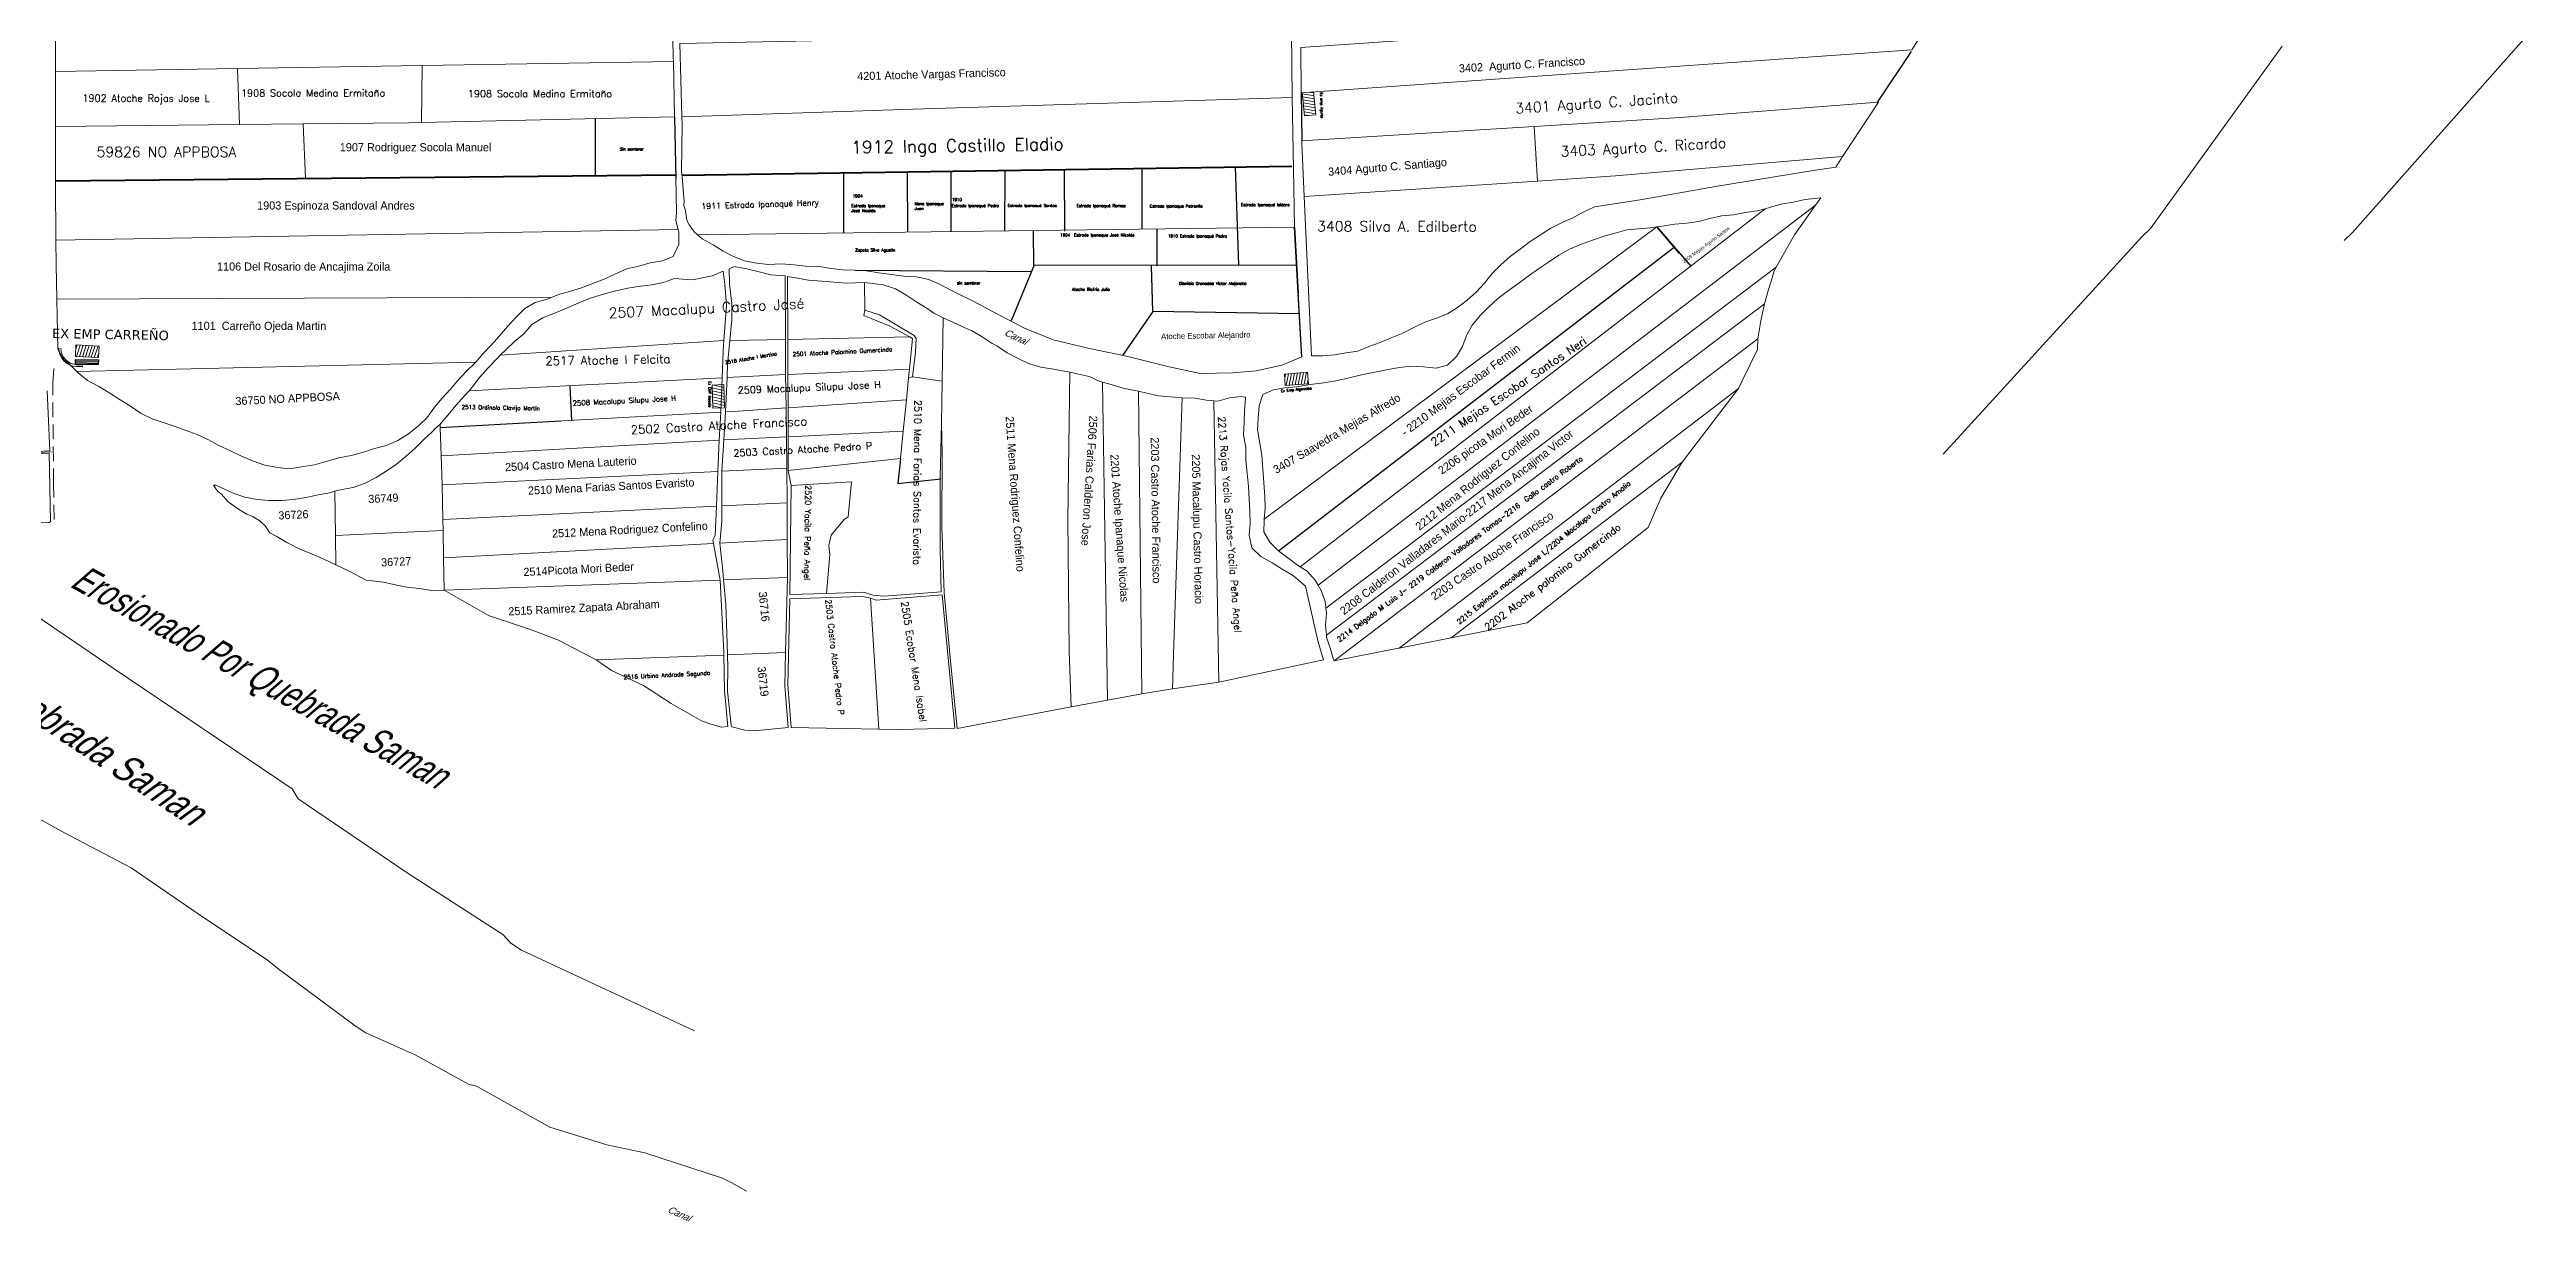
# Model space of a CAD drawing. Header units: metres. Extents: x 278 to 15006, y -2322 to 4522.
# Drawn here: x 12379 to 14521, y -2322 to -1308 of the extents above; entities that cross this region are included whole.
import ezdxf

# ---------------------------------------------------------------- set-up
doc = ezdxf.new("R2010")
doc.units = ezdxf.units.M
doc.header["$LTSCALE"] = 25.4
doc.header["$MEASUREMENT"] = 0
doc.linetypes.add('DASHED', pattern=[0.75, 0.5, -0.25])
for name, color, linetype in [('05', 7, 'Continuous'), ('17', 7, 'Continuous'), ('52', 7, 'Continuous'), ('PARCELAS', 3, 'Continuous'), ('TXTPARCEL', 7, 'Continuous')]:
    doc.layers.add(name, color=color, linetype=linetype)
doc.layers.add('cable via', color=32, linetype='Continuous', lineweight=30)
doc.styles.add('Estilo1', font='simplex.shx', dxfattribs={"height": 5.1})
doc.styles.add('L120', font='simplex', dxfattribs={"height": 3})
doc.styles.add('L140', font='simplex', dxfattribs={"height": 3.6})
doc.styles.add('L175', font='simplex', dxfattribs={"height": 4.4})
doc.styles.add('L200', font='simplex', dxfattribs={"height": 5.1})
doc.styles.add('L240', font='simplex', dxfattribs={"height": 6.1})
doc.styles.add('L290', font='simplex', dxfattribs={"height": 7.4})
doc.styles.add('L350', font='simplex', dxfattribs={"height": 8.9})
doc.styles.add('L425', font='simplex', dxfattribs={"height": 10.8})
doc.styles.add('marcia', font='simplex.shx', dxfattribs={"height": 2.5})
doc.styles.add('ROMANS', font='romans.shx')

msp = doc.modelspace()

# ---------------------------------------------------------------- hatches: boundary and pattern name
at = {"layer": 'cable via', "lineweight": 20}
h = msp.add_hatch(dxfattribs=at)
h.set_pattern_fill('ANSI31', color=0, scale=20, angle=125.4414, style=0)
h.set_pattern_definition([(170.44137, (14947.7401, -2319.3174), (-0.415142, -2.4652905), [])])
h.paths.add_polyline_path([(13464.4, -1365.7), (13474.4, -1364.7), (13472.4, -1344.8), (13462.5, -1345.8)])
h = msp.add_hatch(dxfattribs=at)
h.set_pattern_fill('ANSI31', color=0, scale=20, angle=27.0347, style=0)
h.set_pattern_definition([(72.03468, (11241.6713, -2891.7882), (-2.3781084, 0.7711034), [])])
h.paths.add_polyline_path([(12401.9, -1563.8), (12401.4, -1573.8), (12421.4, -1574.8), (12421.9, -1564.8)])
h = msp.add_hatch(dxfattribs=at)
h.set_pattern_fill('ANSI31', color=0, scale=20, angle=121.5908, style=0)
h.set_pattern_definition([(166.59081, (14376.9236, -2773.288), (-0.5797596, -2.4318468), [])])
h.paths.add_polyline_path([(12952.8, -1618.5), (12962.8, -1618.1), (12962.2, -1598.2), (12952.2, -1598.5)])
h = msp.add_hatch(dxfattribs=at)
h.set_pattern_fill('ANSI31', color=0, scale=20, angle=214.3098, style=0)
h.set_pattern_definition([(259.30983, (14450.52, -133.2254), (2.4566116, -0.463745), [])])
h.paths.add_polyline_path([(13467.8, -1597.4), (13467, -1587.4), (13447.1, -1589), (13447.9, -1599)])

# ---------------------------------------------------------------- linework, layer by layer
at = {"layer": '05', "color": 0, "linetype": 'Continuous', "lineweight": 13}
for p, q in [((14310.2, -1305.4), (14196.1, -1463.1)), ((14371, -1466.5), (14521.4, -1296.6)), ((14188.7, -1470.3), (14017, -1658.2)), ((14196.1, -1463.1), (14188.7, -1470.3)), ((14363.6, -1473.6), (14371, -1466.5)), ((12242.3, -1663.6), (12380.8, -1656.3)), ((12778.1, -2081.3), (12771, -2073.8)), ((12787.4, -2087.4), (12778.1, -2081.3)), ((12937, -2157.2), (12787.4, -2087.4)), ((12643.4, -2152.9), (12652.7, -2159)), ((12652.7, -2159), (12695.2, -2177.9)), ((12695.2, -2177.9), (12741.5, -2203.2)), ((12741.5, -2203.2), (12748.3, -2205)), ((12748.3, -2205), (12811.9, -2240.6)), ((12811.9, -2240.6), (12861, -2255.7)), ((12861, -2255.7), (12893.8, -2262.7)), ((12893.8, -2262.7), (12961.2, -2284.6)), ((12961.2, -2284.6), (12969.2, -2288.6)), ((12969.2, -2288.6), (12982, -2295.7))]:
    msp.add_line(p, q, dxfattribs=at)
for points in [[(12018, -1600.9), (12165.5, -1661.5), (12224, -1700.3), (12434, -1843.5), (12589, -1947.7), (12594, -1956.4), (12688.4, -2020.4), (12771, -2073.8)], [(12045.1, -1794.2), (12097.5, -1814.7), (12103.1, -1814.4), (12178.2, -1854.9), (12253.4, -1895.4), (12316.7, -1945.5), (12320.1, -1946.4), (12391.9, -1985.9), (12449.6, -2016.2), (12511.4, -2058.6), (12567.3, -2095.6), (12577.8, -2104), (12643.4, -2152.9)]]:
    msp.add_lwpolyline(points, dxfattribs=at)
at = {"layer": '17', "color": 0, "linetype": 'DASHED', "lineweight": 13}
msp.add_lwpolyline([(12383, -1714.8), (12382.5, -1683.5), (12381.8, -1597), (12383.1, -1581.1)], dxfattribs=at)
at = {"layer": 'cable via', "color": 0, "lineweight": 100}
msp.add_line((12926, -1417.1), (13453.6, -1409.1), dxfattribs=at)
at = {"layer": 'cable via', "color": 0, "linetype": 'ByBlock', "lineweight": 60}
msp.add_line((12384.4, -1421.8), (12920.6, -1416.8), dxfattribs=at)
at = {"layer": 'cable via', "color": 0, "lineweight": 20}
for p, q in [((12401.4, -1573.8), (12401.9, -1563.8)), ((12401.9, -1563.8), (12421.9, -1564.8)), ((12421.4, -1574.8), (12401.4, -1573.8)), ((12421.9, -1564.8), (12421.4, -1574.8))]:
    msp.add_line(p, q, dxfattribs=at)
at = {"layer": 'cable via', "color": 0}
for p, q in [((12401.3, -1576.4), (12401.2, -1580.4)), ((12421.2, -1580.1), (12401.2, -1579.7)), ((12401.2, -1580.4), (12421.2, -1580.8)), ((12401.3, -1576.4), (12421.3, -1576.8)), ((12421.3, -1577.4), (12401.3, -1577)), ((12421.3, -1578.8), (12401.3, -1578.4)), ((12407.8, -1582.9), (12402.3, -1582.6)), ((12402.4, -1580.8), (12407.9, -1581.1)), ((12402.7, -1582.6), (12402.7, -1582.6)), ((12421.3, -1576.8), (12421.2, -1580.8))]:
    msp.add_line(p, q, dxfattribs=at)
at = {"layer": 'cable via', "color": 0, "lineweight": 20}
for points in [[(13474.4, -1364.7), (13464.4, -1365.7), (13462.5, -1345.8), (13472.4, -1344.8)], [(12962.8, -1618.1), (12952.8, -1618.5), (12952.2, -1598.5), (12962.2, -1598.2)], [(13467, -1587.4), (13467.8, -1597.4), (13447.9, -1599), (13447.1, -1589)]]:
    msp.add_lwpolyline(points, close=True, dxfattribs=at)
for radius in [16, 14.2]:
    msp.add_arc((12403.1, -1566.6), radius, 180.2186, 267.2456, dxfattribs=at)
at = {"layer": 'PARCELAS', "color": 2}
for p, q in [((13959.7, -1354.3), (13989.6, -1310)), ((13461.7, -1344.9), (13462.1, -1387.2)), ((12851, -1368.1), (12851, -1417.5)), ((12919.6, -1366.7), (12920.7, -1420.5)), ((13323.9, -1411.2), (13323.9, -1463.7)), ((13404.6, -1409.8), (13407.4, -1494.9)), ((13230.3, -1495.3), (13230.2, -1465)), ((13336.8, -1463.8), (13336.8, -1495.4)), ((13076.2, -1499.1), (13228.2, -1500.2)), ((13230.3, -1495.3), (13210.7, -1543.1)), ((13457.8, -1494.8), (13230.3, -1495.2)), ((13332, -1495.3), (13333.1, -1534.9)), ((13333.2, -1535), (13307, -1572.9)), ((13459.9, -1536.8), (13333.2, -1535))]:
    msp.add_line(p, q, dxfattribs=at)
at = {"layer": 'PARCELAS', "color": 0, "linetype": 'Continuous', "lineweight": 13}
for p, q in [((13125.9, -1359.8), (12925.9, -1366.4)), ((12925.9, -1366.4), (12926.1, -1373.5)), ((13453.9, -1349.9), (13125.9, -1359.8)), ((13455, -1411.5), (13453.9, -1349.9)), ((12543.3, -1373.2), (12384.3, -1375)), ((12384.3, -1375), (12384.3, -1418.7)), ((12598.4, -1372.6), (12543.3, -1373.2)), ((12600.4, -1419.8), (12598.4, -1372.6)), ((12926.1, -1373.5), (12925.6, -1413.3)), ((12925.6, -1413.3), (12926.1, -1418.5)), ((13455.9, -1462.1), (13455, -1411.5)), ((12384.3, -1418.7), (12384.3, -1423.7)), ((12384.6, -1473.2), (12384.3, -1423.7)), ((12920.6, -1418.7), (12921.3, -1449.9)), ((12926.1, -1418.5), (12927.5, -1432.8)), ((12926.1, -1418.5), (12926.1, -1418.5)), ((12927.5, -1432.8), (12928, -1439.9)), ((12921.3, -1449.9), (12920.7, -1456.2)), ((12920.7, -1456.2), (12922.8, -1463.9)), ((12928, -1439.9), (12927.8, -1443.1)), ((12927.8, -1443.1), (12928.7, -1446.7)), ((12928.7, -1446.7), (12929.8, -1451.6)), ((12929.8, -1451.6), (12930.3, -1455.6)), ((12930.3, -1455.6), (12931.1, -1457.9)), ((12922.8, -1463.9), (12384.6, -1473.2)), ((12931.1, -1457.9), (12932.4, -1459.8)), ((12932.4, -1459.8), (12933.3, -1461.3)), ((12933.3, -1461.3), (12934.3, -1462.9)), ((12934.3, -1462.9), (12935.5, -1464.4)), ((12935.5, -1464.4), (12937.1, -1466.5)), ((12937.1, -1466.5), (12938.3, -1467.4)), ((12938.3, -1467.4), (12939.5, -1468.5)), ((12939.5, -1468.5), (13455.9, -1462.1)), ((12939.5, -1468.5), (12939.5, -1468.5))]:
    msp.add_line(p, q, dxfattribs=at)
at = {"layer": 'PARCELAS', "color": 0}
for p, q in [((13158.5, -1413.4), (13158.5, -1465.8)), ((13205.3, -1412.8), (13205.1, -1465.3)), ((13256.7, -1412), (13256.9, -1465.5)), ((12929.9, -1418.6), (12929.9, -1418.6)), ((12929.9, -1418.6), (12929.9, -1418.6)), ((12929.9, -1418.6), (12929.9, -1418.6)), ((12929.9, -1418.6), (12929.9, -1418.6)), ((12929.9, -1418.6), (12929.9, -1418.6)), ((12929.9, -1418.6), (12929.9, -1418.6)), ((13065.9, -1414.8), (13065.7, -1466.9)), ((13120.9, -1414.1), (13121.2, -1466.3)), ((12939.5, -1468.5), (12939.5, -1468.5)), ((12939.5, -1468.5), (12939.5, -1468.5)), ((13459.1, -1519.2), (13455.9, -1462.1)), ((13455.9, -1462.1), (13459.1, -1519.2)), ((13788.9, -1484.6), (13769.1, -1461.7)), ((13769.1, -1461.7), (13798.5, -1495.6)), ((13442, -1741.8), (13784.3, -1479.2)), ((13462.2, -1574.2), (13459.1, -1519.2)), ((12741.9, -1603.5), (12741.9, -1603.5)), ((12741.9, -1603.5), (12741.9, -1603.5)), ((12741.9, -1603.5), (12741.9, -1603.5)), ((12741.9, -1603.5), (12741.9, -1603.5)), ((12741.9, -1603.5), (12741.9, -1603.5)), ((12741.9, -1603.5), (12741.9, -1603.5)), ((12741.9, -1603.5), (12741.9, -1603.5)), ((12741.9, -1603.5), (12741.9, -1603.5)), ((12830.9, -1629.4), (12829.4, -1599.4)), ((12716.9, -1635.2), (12821.4, -1629.5)), ((13115, -1662), (13112.8, -1683.6)), ((13112.8, -1683.6), (13149.9, -1679.6))]:
    msp.add_line(p, q, dxfattribs=at)
at = {"layer": 'PARCELAS', "color": 0, "linetype": 'Continuous', "lineweight": 13}
for points in [[(12803.6, -1274.7), (12917.7, -1272.5), (12918.5, -1314.6), (12918.6, -1318.7), (12701.3, -1322.2), (12541.7, -1324.8), (12384.2, -1327.4), (12384.2, -1282.6), (12803.6, -1274.7)], [(13989.8, -1308.7), (13461.7, -1345.7), (13461.3, -1306.6), (14014.9, -1268.6), (13989.8, -1308.7)], [(12925.9, -1366.4), (13125.9, -1359.8), (13453.9, -1349.9), (13453.4, -1321.8), (13453.3, -1292.5), (12924.2, -1303.1), (12925.9, -1366.4)], [(12541.7, -1324.8), (12543.3, -1373.2), (12384.3, -1375), (12384.2, -1327.4), (12541.7, -1324.8)], [(12701.3, -1322.2), (12700.7, -1371.3), (12689.5, -1371.6), (12598.4, -1372.6), (12543.3, -1373.2), (12541.7, -1324.8), (12701.3, -1322.2)], [(12701.3, -1322.2), (12918.6, -1318.7), (12919.6, -1366.6), (12700.7, -1371.3), (12701.3, -1322.2)], [(13929.9, -1400.9), (13733.5, -1417.5), (13666, -1422.1), (13663.2, -1374.9), (13789.4, -1367.1), (13960.8, -1353.9), (13953.7, -1364.8), (13929.9, -1400.9)], [(13666, -1422.1), (13464.2, -1435.5), (13462.2, -1389.6), (13462.1, -1387.2), (13663.2, -1374.9), (13666, -1422.1)], [(13923.9, -1410), (13902.7, -1413.3), (13820, -1426.7), (13754.7, -1438.4), (13715.2, -1444.4), (13705.5, -1449), (13696.5, -1453.9), (13687.2, -1458), (13677.6, -1462.9), (13668.6, -1468.6), (13659.8, -1474.4), (13650.9, -1481), (13642.5, -1487.4), (13634.3, -1494.4), (13626.6, -1502.2), (13620.3, -1510.3), (13613.3, -1518), (13605.2, -1525.2), (13596.7, -1531.4), (13588.1, -1537), (13578.6, -1540.8), (13568.5, -1544.1), (13559, -1548.7), (13549.4, -1553.6), (13539.3, -1557.6), (13529.9, -1561.7), (13520, -1565.3), (13510.6, -1569.2), (13500.6, -1570.8), (13490.6, -1572.3), (13480.4, -1573.3), (13470.4, -1573.2), (13464.2, -1435.5), (13666, -1422.1), (13733.5, -1417.5), (13929.9, -1400.9), (13923.9, -1410)], [(13769.1, -1461.7), (13429.5, -1714.6), (13429.5, -1715.5), (13429.4, -1725.5), (13434.4, -1734.5), (13442, -1741.8), (13450, -1748.1), (13458.4, -1754.2), (13460.7, -1755.7), (13862.8, -1446.1), (13856.1, -1447.9), (13845.6, -1449.3), (13835.5, -1451.2), (13825.1, -1452.2), (13815.1, -1454.5), (13805.2, -1457.2), (13795.2, -1458.5), (13784.7, -1459.4), (13773.9, -1461.2), (13769.1, -1461.7)], [(13476.3, -1771.7), (13906.5, -1442.9), (13911, -1436.6), (13897.4, -1438), (13887, -1440.2), (13876.5, -1442.1), (13866.8, -1445), (13862.8, -1446.1), (13460.7, -1755.7), (13466.9, -1759.6), (13473.8, -1767.2), (13476.3, -1771.7)], [(13482.9, -1791.5), (13872.4, -1496.6), (13888.2, -1468.6), (13906.5, -1442.9), (13476.3, -1771.7), (13478.9, -1776.2), (13482.4, -1785.7), (13482.9, -1791.5)], [(12813.8, -1522.4), (12385.3, -1524.2), (12384.8, -1494.4), (12384.6, -1473.2), (12922.8, -1463.9), (12923.4, -1466.4), (12923.2, -1477), (12918.5, -1487.2), (12909.3, -1491.1), (12898.6, -1492.8), (12888.6, -1495.7), (12878.3, -1498), (12868.6, -1502.3), (12858.9, -1506.8), (12849.5, -1510.4), (12839.2, -1514.5), (12828.8, -1517.6), (12819.2, -1520.3), (12813.8, -1522.4)], [(13455.9, -1462.1), (13462.2, -1574.2), (13444.8, -1581.2), (13422.7, -1586.2), (13402.6, -1588), (13374.1, -1588.5), (13347.3, -1582.7), (13310.4, -1573.6), (13278.6, -1566.9), (13247, -1559.4), (13222.3, -1549.3), (13193.6, -1534.2), (13184.6, -1529.5), (13174.9, -1524.4), (13165.5, -1520), (13158.7, -1516.4), (13148.9, -1511.2), (13139.5, -1507.1), (13128.8, -1505), (13117.8, -1504.4), (13107, -1502.8), (13096.4, -1501.4), (13085.7, -1499.8), (13075.7, -1499.1), (13065.2, -1498.8), (13055.2, -1497.6), (13044.7, -1496.1), (13033.3, -1495.6), (13023.1, -1494.5), (13011.7, -1493.8), (13000.9, -1494.3), (12990.8, -1493.1), (12980.1, -1491), (12970.6, -1487.4), (12961.7, -1482.6), (12953, -1477.2), (12943.6, -1472), (12939.5, -1468.5), (13455.9, -1462.1)], [(13429.5, -1714.6), (13430.4, -1705.2), (13430.1, -1695), (13427.5, -1659.2), (13424.1, -1638.6), (13423.8, -1637.5), (13424.4, -1627.1), (13425.3, -1616.6), (13428.3, -1606.7), (13437.6, -1602.7), (13447.6, -1601), (13457.8, -1600), (13469.5, -1598.2), (13481.2, -1596.5), (13491.7, -1594.9), (13501.9, -1592.6), (13513.7, -1589.6), (13523.8, -1587.6), (13535.4, -1585.5), (13546.3, -1583.4), (13556.9, -1582.3), (13567.3, -1582.9), (13578.4, -1583.8), (13588.1, -1581.4), (13595.8, -1573.7), (13601, -1565.1), (13604.7, -1555.7), (13609.6, -1546.8), (13616.3, -1538.4), (13623.6, -1531.1), (13631.6, -1523.6), (13639.7, -1517.6), (13649, -1511), (13657.9, -1504.3), (13666.9, -1498), (13675.6, -1492.2), (13684.4, -1486.2), (13693.8, -1481), (13704.1, -1476.7), (13713.7, -1473.1), (13723.6, -1469.7), (13733.3, -1467.1), (13743.2, -1464.4), (13753.2, -1463.4), (13763.8, -1462.5), (13769.1, -1461.7), (13429.5, -1714.6)], [(12966.8, -1497.9), (12971.3, -1495.9), (12982.1, -1497.9), (12992.7, -1500.7), (13003, -1503.2), (13015.3, -1504.1), (13015.5, -1559), (12967.5, -1560), (12969.2, -1542.2), (12969.1, -1527.9), (12967.1, -1511.2), (12966.8, -1497.9)], [(13483.4, -1815), (13862.4, -1528.2), (13865.8, -1515.9), (13869.6, -1504), (13870.3, -1500.3), (13872.4, -1496.6), (13482.9, -1791.5), (13483.4, -1795.9), (13482.6, -1806.2), (13483.4, -1815)], [(12768.9, -1572.8), (12773.8, -1568), (12781.2, -1561), (12789.2, -1554.1), (12796.1, -1546.2), (12805.6, -1540.3), (12815.2, -1536.7), (12825.6, -1532.2), (12836.2, -1527.6), (12846.2, -1523.8), (12856.9, -1520.1), (12867.8, -1517.2), (12879.2, -1514.8), (12890.1, -1513.1), (12900.1, -1511.7), (12910.2, -1509.9), (12919.6, -1506.5), (12930.6, -1507.3), (12935.1, -1507.5), (12952.2, -1504.2), (12961.7, -1500.1), (12963.1, -1511.5), (12964.5, -1529.8), (12962.4, -1560.1), (12768.9, -1572.8)], [(13123.2, -1556.9), (13105.9, -1547.5), (13083.3, -1538.4), (13084.1, -1533.8), (13083.8, -1509.7), (13068.3, -1510.4), (13057.4, -1509.5), (13054.3, -1509.2), (13046.9, -1508.6), (13035.6, -1507.7), (13024.3, -1505.9), (13017.2, -1504.7), (13017.5, -1559), (13123.2, -1556.9)], [(13151.9, -1540.4), (13151, -1595.3), (13125.4, -1591.4), (13128, -1570.2), (13128.6, -1558.2), (13127, -1555.7), (13097, -1537.8), (13084.1, -1533.8), (13083.8, -1509.7), (13100.1, -1511.7), (13110.7, -1515.2), (13119.7, -1520.5), (13129.2, -1526.7), (13138.2, -1532.4), (13144, -1536.3), (13151.9, -1540.4)], [(12747.7, -1578.7), (12402.6, -1586.7), (12396.3, -1580.6), (12391.7, -1577), (12386.2, -1567.5), (12385.3, -1524.2), (12813.8, -1522.4), (12809.4, -1524.1), (12799.1, -1527), (12790.1, -1532.4), (12782.6, -1539.8), (12775.1, -1547.8), (12768.3, -1556), (12761.4, -1563.7), (12753.9, -1571.4), (12747.7, -1578.7)], [(13262.8, -1877), (13260.9, -1828.6), (13259.8, -1714.8), (13261.5, -1587.4), (13247.3, -1584.8), (13236.5, -1583.2), (13225.8, -1579.9), (13216.8, -1575.6), (13207.4, -1570.7), (13198.4, -1564.6), (13194.2, -1562.5), (13185.8, -1556.7), (13176.6, -1551.4), (13173.4, -1550.2), (13164.1, -1545.9), (13151.9, -1540.4), (13151, -1595.3), (13150.5, -1631.9), (13151.2, -1657.4), (13150.9, -1721.2), (13152.8, -1778.4), (13158.2, -1837), (13164, -1895.6), (13262.8, -1877)], [(13490, -1837.1), (13856.5, -1558.6), (13859.3, -1542.9), (13862.4, -1528.2), (13483.4, -1815), (13483.5, -1816.5), (13486.8, -1826), (13489.6, -1835.9), (13490, -1837.1)], [(12768.9, -1572.8), (12962.4, -1560.1), (12961.7, -1569.2), (12960.8, -1592.2), (12741.9, -1603.5), (12744.7, -1600.3), (12750.8, -1592.1), (12758.4, -1583.5), (12766.4, -1575.3), (12768.9, -1572.8)], [(12967.5, -1560), (13015.5, -1559), (13015.6, -1589.4), (12965, -1592), (12965.5, -1580.9), (12967.5, -1560)], [(13017.6, -1589.3), (13122.9, -1584.7), (13125.5, -1558.2), (13123.2, -1556.9), (13017.5, -1559), (13017.6, -1589.3)], [(13546.4, -1826), (13839.8, -1601.5), (13843.1, -1595), (13850, -1580.8), (13856.3, -1567.7), (13856.5, -1558.6), (13490, -1837.1), (13545.7, -1826.2), (13546.4, -1826)], [(12402.6, -1586.7), (12403.5, -1587.7), (12412, -1594.5), (12421.8, -1599.9), (12431.1, -1605.5), (12440, -1611.3), (12449.1, -1616.9), (12458.4, -1623.2), (12467.7, -1627.8), (12477.2, -1630.9), (12486.8, -1634.1), (12497.1, -1637.8), (12506.6, -1641.3), (12515.9, -1645.6), (12525.6, -1650.7), (12535.5, -1655.5), (12545.2, -1660), (12554.7, -1664.1), (12565.3, -1667.7), (12576.2, -1669.8), (12586.6, -1671), (12597.1, -1669.2), (12608.2, -1667.6), (12618.4, -1664.8), (12629.4, -1661.6), (12639.8, -1659.4), (12649.8, -1656.8), (12660.2, -1653.4), (12670.1, -1650.7), (12680.4, -1646.5), (12689.4, -1640.6), (12698.1, -1633.8), (12706, -1626.3), (12712.1, -1617.6), (12718.7, -1609.8), (12725.5, -1602.5), (12732.2, -1594.7), (12739.5, -1586.7), (12747.1, -1579.4), (12747.7, -1578.7), (12402.6, -1586.7)], [(13017.8, -1618.2), (13120.2, -1611.2), (13122.1, -1592.3), (13122.9, -1584.7), (13017.6, -1589.3), (13017.8, -1618.2)], [(12741.9, -1603.5), (12960.8, -1592.2), (12959.6, -1621.9), (12716.9, -1635.2), (12716.8, -1632.5), (12723.7, -1624.4), (12730.4, -1616.3), (12737.9, -1607.9), (12741.9, -1603.5)], [(12965, -1592), (13015.6, -1589.4), (13016.1, -1618.3), (12974.8, -1621.1), (12963.7, -1621.7), (12965, -1592)], [(13051.1, -1778.8), (13054, -1745), (13053.2, -1737.2), (13055, -1728.5), (13066.3, -1714.9), (13069.7, -1712.6), (13072.8, -1682.2), (13020.4, -1685.5), (13018, -1672.5), (13115, -1662), (13117.4, -1638.3), (13120.2, -1611.2), (13122.1, -1592.3), (13125.4, -1591.4), (13151, -1595.3), (13150.5, -1631.9), (13149.4, -1678.3), (13149.3, -1740.9), (13150.3, -1777.3), (13100.5, -1781.2), (13091.3, -1780.4), (13090.4, -1780.1), (13083.4, -1777.8), (13051.1, -1778.8)], [(13261.5, -1587.4), (13259.8, -1714.8), (13260.9, -1828.6), (13262.8, -1877), (13294, -1871.1), (13289.8, -1596), (13287.4, -1595.4), (13278.2, -1591), (13268, -1588.9), (13261.5, -1587.4)], [(13320.9, -1603.9), (13323.9, -1865.5), (13294, -1871.1), (13289.8, -1596), (13297.3, -1598.2), (13307.5, -1601.1), (13317.6, -1603.2), (13320.9, -1603.9)], [(13358.6, -1609.7), (13351.5, -1822.4), (13350.4, -1861.4), (13323.9, -1865.5), (13320.9, -1603.9), (13328.1, -1605.6), (13338.3, -1607.9), (13348.9, -1608.6), (13358.6, -1609.7)], [(13591.3, -1817.2), (13791, -1665.1), (13820.9, -1626.2), (13839.8, -1601.5), (13546.4, -1826), (13591.3, -1817.2)], [(12716.9, -1635.2), (12959.6, -1621.9), (12958.3, -1646.3), (12717.8, -1659.9), (12716.9, -1635.2)], [(13016.1, -1618.3), (12974.8, -1621.1), (12963.7, -1621.7), (12962.2, -1646), (13016.4, -1643.3), (13016.1, -1618.3)], [(13017.9, -1643.3), (13117.4, -1638.3), (13120.2, -1611.2), (13017.8, -1618.2), (13017.9, -1643.3)], [(13386, -1612.1), (13390.3, -1855.5), (13350.4, -1861.4), (13351.5, -1822.4), (13358.6, -1609.7), (13369.7, -1609.9), (13379.7, -1611.5), (13386, -1612.1)], [(13418.8, -1739.2), (13426.8, -1746.8), (13436.5, -1752.2), (13445.1, -1757.7), (13454.9, -1763.5), (13465.3, -1772.5), (13475.9, -1819.8), (13481, -1836.2), (13390.3, -1855.5), (13386, -1612.1), (13389.6, -1612.4), (13399.6, -1609.5), (13409.5, -1608.3), (13413.5, -1609), (13413.5, -1609.9), (13412.5, -1620.7), (13412.3, -1631), (13411.6, -1641.6), (13413.7, -1652.6), (13413.7, -1663.4), (13415, -1674.8), (13416.1, -1686.2), (13416.7, -1697.3), (13417.2, -1708), (13417.5, -1718.2), (13416.5, -1728.5), (13418.8, -1739.2)], [(12626.3, -1728.7), (12719.4, -1724.3), (12719.2, -1714.8), (12718.6, -1684.8), (12717.8, -1659.9), (12716.9, -1635.2), (12716.8, -1632.5), (12711.9, -1636.7), (12710.4, -1638.8), (12702.7, -1645.5), (12695.4, -1653), (12687.5, -1660.1), (12679.2, -1667.1), (12670.3, -1672.9), (12661.6, -1678.6), (12652, -1683.4), (12641.8, -1687.1), (12631.9, -1688.8), (12625.9, -1690.2), (12626.3, -1728.7)], [(12958.3, -1646.3), (12717.8, -1659.9), (12718.6, -1684.8), (12957, -1673.2), (12958.3, -1646.3)], [(13016.4, -1643.3), (12962.2, -1646), (12960.5, -1673.1), (13016.7, -1670.4), (13016.4, -1643.3)], [(13018, -1672.5), (13115, -1662), (13117.4, -1638.3), (13017.9, -1643.3), (13018, -1672.5)], [(12242.7, -1676.4), (12249.8, -1680), (12254.4, -1683.7), (12274.2, -1699), (12274.6, -1699.7), (12279.4, -1703.3), (12284.1, -1707.1), (12287.2, -1709.2), (12293, -1714), (12301.8, -1720.4), (12378.8, -1717.3), (12380, -1716.5), (12378.7, -1657.5), (12242.3, -1664.5), (12242.7, -1676.4)], [(13016.7, -1670.4), (12960.5, -1673.1), (12960.4, -1703.1), (13016.9, -1700.4), (13016.7, -1670.4)], [(13657, -1804.3), (13761.6, -1721.7), (13772.8, -1696.3), (13791, -1665.1), (13591.3, -1817.2), (13657, -1804.3)], [(12626.6, -1754), (12626.3, -1728.7), (12625.9, -1690.2), (12621.5, -1691.7), (12611.4, -1693.5), (12600.9, -1695.7), (12590.2, -1697.5), (12580, -1698.3), (12568.7, -1698.5), (12558.7, -1697.5), (12547.9, -1695.4), (12537.9, -1692.1), (12523, -1685.1), (12521, -1685.2), (12522.6, -1687.7), (12524.6, -1690.5), (12527.9, -1693), (12533.4, -1699.2), (12539.9, -1704.2), (12544, -1706.7), (12549.6, -1710.1), (12554.6, -1712.2), (12560.9, -1716.1), (12565.8, -1720.5), (12569.7, -1726.3), (12575.7, -1729.6), (12584.2, -1734.8), (12588.2, -1736.8), (12594.5, -1739.8), (12604.2, -1744.1), (12615.7, -1748.9), (12626.6, -1754)], [(12957, -1673.2), (12718.6, -1684.8), (12719.2, -1714.8), (12955.8, -1703.3), (12957, -1673.2)], [(13020.4, -1685.5), (13072.8, -1682.2), (13069.7, -1712.6), (13066.3, -1714.9), (13055, -1728.5), (13053.2, -1737.2), (13054, -1745), (13051.1, -1778.8), (13019.4, -1779.7), (13020.4, -1685.5)], [(12955.8, -1703.3), (12719.2, -1714.8), (12719.4, -1724.3), (12719.9, -1747.9), (12953.2, -1735.5), (12952.7, -1732.6), (12954.9, -1728.7), (12955.8, -1703.3)], [(12960.4, -1703.1), (13016.9, -1700.4), (13017.1, -1732.1), (12958.9, -1735.2), (12960.4, -1716.5), (12960.4, -1703.1)], [(12626.3, -1728.7), (12719.4, -1724.3), (12719.9, -1747.9), (12720.5, -1775.9), (12711, -1776.4), (12699.2, -1774.6), (12689.8, -1773.6), (12679.5, -1771.7), (12667.9, -1769.1), (12652.9, -1767.3), (12637.5, -1759.3), (12626.6, -1754), (12626.3, -1728.7)], [(13017.1, -1732.1), (12958.9, -1735.2), (12961.3, -1759.3), (12962, -1767.1), (13017.2, -1765), (13017.1, -1732.1)], [(12953.2, -1735.5), (12719.9, -1747.9), (12720.5, -1775.9), (12959.2, -1767.2), (12953.2, -1735.5)], [(12959.2, -1767.2), (12720.5, -1775.9), (12758.8, -1797.9), (12794.2, -1809.6), (12819.3, -1819.3), (12851.7, -1836.3), (12962.4, -1832.1), (12962.4, -1829.6), (12959.2, -1767.2)], [(13017.2, -1765), (12962, -1767.1), (12963.9, -1788.4), (12964.9, -1813.1), (12965.3, -1831.9), (13015.7, -1830), (13017.2, -1765)], [(13096.4, -1896.1), (13089.2, -1783), (13087.1, -1782.4), (13081.2, -1781.4), (13019.4, -1783.5), (13017.6, -1857.8), (13020.5, -1894.8), (13096.4, -1896.1)], [(13096.4, -1896.1), (13089.2, -1783), (13094.1, -1784.6), (13151.2, -1780.1), (13162, -1895.2), (13114.7, -1896.4), (13096.4, -1896.1)], [(12962.4, -1832.1), (12851.7, -1836.3), (12865.1, -1845.5), (12892.9, -1858.4), (12916.6, -1874.1), (12942.9, -1889.1), (12951.1, -1892), (12960.1, -1894.5), (12965.7, -1894), (12962.9, -1862.8), (12962.4, -1832.1)], [(12965.3, -1831.9), (13015.7, -1830), (13015, -1858.8), (13017.8, -1894.8), (12988.6, -1897.6), (12980.4, -1897.2), (12969.1, -1894.1), (12968.7, -1892.6), (12965.5, -1863.2), (12965.6, -1843), (12965.3, -1831.9)]]:
    msp.add_lwpolyline(points, close=True, dxfattribs=at)
msp.add_lwpolyline([(12242.4, -1662), (12379.2, -1655.3), (12377, -1603.6)], dxfattribs=at)

# ---------------------------------------------------------------- texts
at = {"layer": '52', "color": 0, "lineweight": 13, "oblique": 20}
for rotation, p in [(334.4629, (13204.2, -1555)), (335.7629, (12913, -2313.7))]:
    msp.add_text('Canal', height=5.95, rotation=rotation, dxfattribs=at).set_placement(p)
for s, height, rotation, width, p in [('Erosionado Por Quebrada Saman', 23.785, 331.0629, 0.758621, (12395.7, -1772.5)), ('Quebrada Saman', 23.815, 326.5629, 0.857143, (12321.9, -1862.1))]:
    msp.add_text(s, height=height, rotation=rotation, dxfattribs=dict(at, width=width)).set_placement(p)
at = {"layer": 'cable via', "color": 0, "lineweight": 20, "insert": (12381.3, -1549.7), "char_height": 8.192, "width": 629.187, "attachment_point": 1, "rotation": 358.9476}
msp.add_mtext('{\\fVerdana|b0|i0|c0|p34;EX EMP CARREÑO}', dxfattribs=at)
at = {"layer": 'PARCELAS', "color": 2, "char_height": 2.2, "attachment_point": 1, "style": 'ROMANS'}
for s, width, insert, rotation in [('Ex emp Agurto', 110.261, (13480.3, -1345.4), 271.2743), ('Ex EMP Macalo', 52.017, (12951.3, -1595.3), 270), ('Ex Emp Algarrobo', 48.818, (13444, -1602.6), 5.4345)]:
    msp.add_mtext_dynamic_manual_height_columns(s, width=width, gutter_width=11, heights=[0], dxfattribs=dict(at, insert=insert, rotation=rotation))
at = {"layer": 'PARCELAS', "color": 2, "char_height": 2.5, "attachment_point": 1, "style": 'marcia'}
for s, width, insert in [('Sin sembrar', 56.861, (12872.2, -1393.2)), ('1904', 16.659, (13073.7, -1433.7)), ('Estrada Ipanaque José Nicolás', 32.168, (13072.5, -1442.2)), ('Mena Ipanaque Juan', 32.168, (13127.2, -1440.4)), ('Estrada Ipanaqué Pedro', 82.479, (13159.4, -1442.1)), ('1910', 21.229, (13159.6, -1436.9)), ('Estrada Ipanaaué Santos', 49.891, (13207.8, -1442)), ('Estrada Ipanaqué Ramos', 54.363, (13267.3, -1442.2)), ('Estrada Ipanaque Petronila', 55.176, (13330.7, -1442.5)), ('Estrada Ipanaqué Isidora', 43.298, (13409.6, -1441.3)), ('1904  Estrada Ipanaque José Nicolás', 72.173, (13253.2, -1467.5)), ('1910 Estrada Ipanaqué Pedro', 82.479, (13346.4, -1468.4)), ('Zapata Silva Agustín', 141.394, (13075.9, -1480.5)), ('sin sembrar', 64.228, (13163.9, -1509.1)), ('Atoche Riofrio Julio', 127.395, (13263.4, -1514.5)), ('Dionicio Granados Victor Alejandro', 73.982, (13355.9, -1509.4))]:
    msp.add_mtext_dynamic_manual_height_columns(s, width=width, gutter_width=12.5, heights=[0], dxfattribs=dict(at, insert=insert))
at = {"layer": 'PARCELAS', "color": 0, "attachment_point": 1, "style": 'Estilo1'}
for s, insert, char_height, width, rotation in [('1911 Estrada Ipanaqué Henry', (12942.7, -1441.3), 5, 164.41, 1.8017), ('2211 Mejias Escobar Santos Neri', (13572.8, -1646), 7.026, 186.542, 34.0967), ('2513 Ordinola Clavijo Martín', (12735.5, -1615.8), 3.5, 100.32, 359.0057)]:
    msp.add_mtext(s, dxfattribs=dict(at, insert=insert, char_height=char_height, width=width, rotation=rotation))
at = {"layer": 'TXTPARCEL', "color": 0, "lineweight": 13}
for s, height, rotation, p in [('4201 Atoche Vargas Francisco', 7.026, 1.5555, (13077.7, -1334.9)), ('3402  Agurto C. Francisco', 7.034, 3.4499, (13598.2, -1328.2)), ('1907 Rodriguez Socola Manuel', 7.026, 359.9629, (12630.1, -1396.3)), ('3404 Agurto C. Santiago', 7.034, 4.7739, (13485.2, -1417.6)), ('1903 Espinoza Sandoval Andres', 7.026, 359.9629, (12558.6, -1446.7)), ('2209 Mejias Agurto Santos', 3, 36.7629, (13792.8, -1493.3)), ('1106 Del Rosario de Ancajima Zoila', 7.026, 359.9629, (12523.9, -1499.5)), ('1101  Carreño Ojeda Martin', 7.026, 359.9629, (12501.9, -1550.8)), ('Atoche Escobar Alejandro', 5, 1.2074, (13340.5, -1559)), ('- 2210 Mejias Escobar Fermin', 7.026, 36.7629, (13551.4, -1643.2)), ('36750 NO APPBOSA', 7.026, 2.8629, (12540, -1616)), ('2511 Mena Rodriguez Confelino', 7.026, 274.0793, (13205.9, -1625.8)), ('2506 Farias Calderon Jose', 7.026, 266.3585, (13278.5, -1624.8)), ('3407 Saavedra Mejias Alfredo', 7.026, 30.5745, (13440, -1675.5)), ('2206 picota Mori Beder', 7.026, 34.9411, (13583.2, -1676.2)), ('2203 Castro Atoche Francisco', 7.026, 270.7671, (13331.5, -1643.8)), ('2208 Calderon Valladares Mario-2217 Mena Ancajima Victor ', 7.026, 38.0169, (13498.6, -1797.8)), ('2212 Mena Rodriguez Confelino', 7.026, 38.9384, (13564, -1724.7)), ('2504 Castro Mena Lauterio', 7.026, 2.8629, (12773.2, -1673.1)), ('2201 Atoche Ipanaque Nicolas', 7.026, 274.0595, (13296.5, -1658.7)), ('2205 Macalupu Castro Horacio', 7.026, 271.2074, (13367, -1658.5)), ('36749', 7.03, 2.8629, (12654.9, -1700.7)), ('2510 Mena Farias Santos Evaristo', 7.026, 2.8629, (12793, -1693.4)), ('36726', 7.03, 2.8629, (12577.1, -1714.9)), ('2203 Castro Atoche Francisco', 7.026, 34.7385, (13576.9, -1785.1)), ('2512 Mena Rodriguez Confelino', 7.026, 2.8629, (12813.9, -1730.5)), ('36727', 7.03, 2.8629, (12666, -1755.5)), ('2514Picota Mori Beder', 7.026, 2.8629, (12789.1, -1763.8)), ('36716', 7.03, 275.8629, (12992.3, -1777.5)), ('2515 Ramirez Zapata Abraham', 7.026, 2.8629, (12776, -1797.9)), ('36719', 7.03, 276.2629, (12991.3, -1842.3))]:
    msp.add_text(s, height=height, rotation=rotation, dxfattribs=at).set_placement(p)
for s, height, rotation, style, p in [('1902 Atoche Rojas Jose L', 6.1, 359.9629, 'L240', (12407.5, -1353.4)), ('1908 Socola Medina Ermitaño', 6.1, 359.9629, 'L240', (12544.7, -1348.9)), ('1908 Socola Medina Ermitaño', 6.1, 359.9629, 'L240', (12740.9, -1349.5)), ('3401 Agurto C. Jacinto', 8.9, 3.8537, 'L350', (13647.1, -1363.7)), ('59826 NO APPBOSA', 8.9, 359.9629, 'L350', (12419.7, -1401.3)), ('1912 Inga Castillo Eladio', 10.8, 0.973, 'L425', (13072.5, -1398.3)), ('3403 Agurto C. Ricardo', 8.9, 3.0588, 'L350', (13686.2, -1401)), ('3408 Silva A. Edilberto', 8.9, 359.9086, 'L350', (13475.4, -1465.6)), ('2507 Macalupu Castro José', 8.9, 2.8629, 'L350', (12862.9, -1540.7)), ('2517 Atoche I Felcita', 7.4, 0.9629, 'L290', (12808, -1581.4)), ('2518 Atoche I Martina', 3, 9.9629, 'L120', (12963.6, -1580.6)), ('2501 Atoche Palomino Gumercindo', 3.6, 2.8629, 'L140', (13021.9, -1573.7)), ('2509 Macalupu Silupu Jose H', 6.1, 2.3144, 'L240', (12974.4, -1606.1)), ('2508 Macalupu Silupu Jose H', 4.4, 2.8629, 'L175', (12831.6, -1616.5)), ('2502 Castro Atoche Francisco', 7.4, 2.8629, 'L290', (12881.9, -1641)), ('2510 Mena Farias Santos Evaristo', 6.1, 269.6052, 'L240', (13127.1, -1611.3)), ('2213 Rojas Yacila Santos-Yacila Peña Angel', 6.1, 274.378, 'L240', (13389.7, -1625.9)), ('2503 Castro Atoche Pedro P', 6.1, 3.0695, 'L240', (12970.7, -1660.5)), ('2214 Delgado M Luis J- 2219 Calderon Valladares Tomas-2216  Gallo castro Roberto', 4.4, 36.8129, 'L175', (13494.7, -1821)), ('2520 Yacila Peña Angel', 5.1, 269.256, 'L200', (13032.8, -1685)), ('2215 Espinoza macalupu Jose L/2204 Macalupu Castro Amalia', 4.4, 39.2629, 'L175', (13598.5, -1805.8)), ('2202 Atoche palomino Gumercindo', 6.1, 37.4629, 'L240', (13623.1, -1811.3)), ('2503 Castro Atoche Pedro P', 5.1, 276.4629, 'L200', (13050, -1784.2)), ('2505 Ecobar Mena Isabel', 6.1, 278.9629, 'L240', (13115.5, -1786.1)), ('2516 Urbina Andrade Segundo', 3.6, 2.8629, 'L140', (12875.7, -1853))]:
    msp.add_text(s, height=height, rotation=rotation, dxfattribs=dict(at, style=style)).set_placement(p)

doc.saveas('drawing.dxf')
